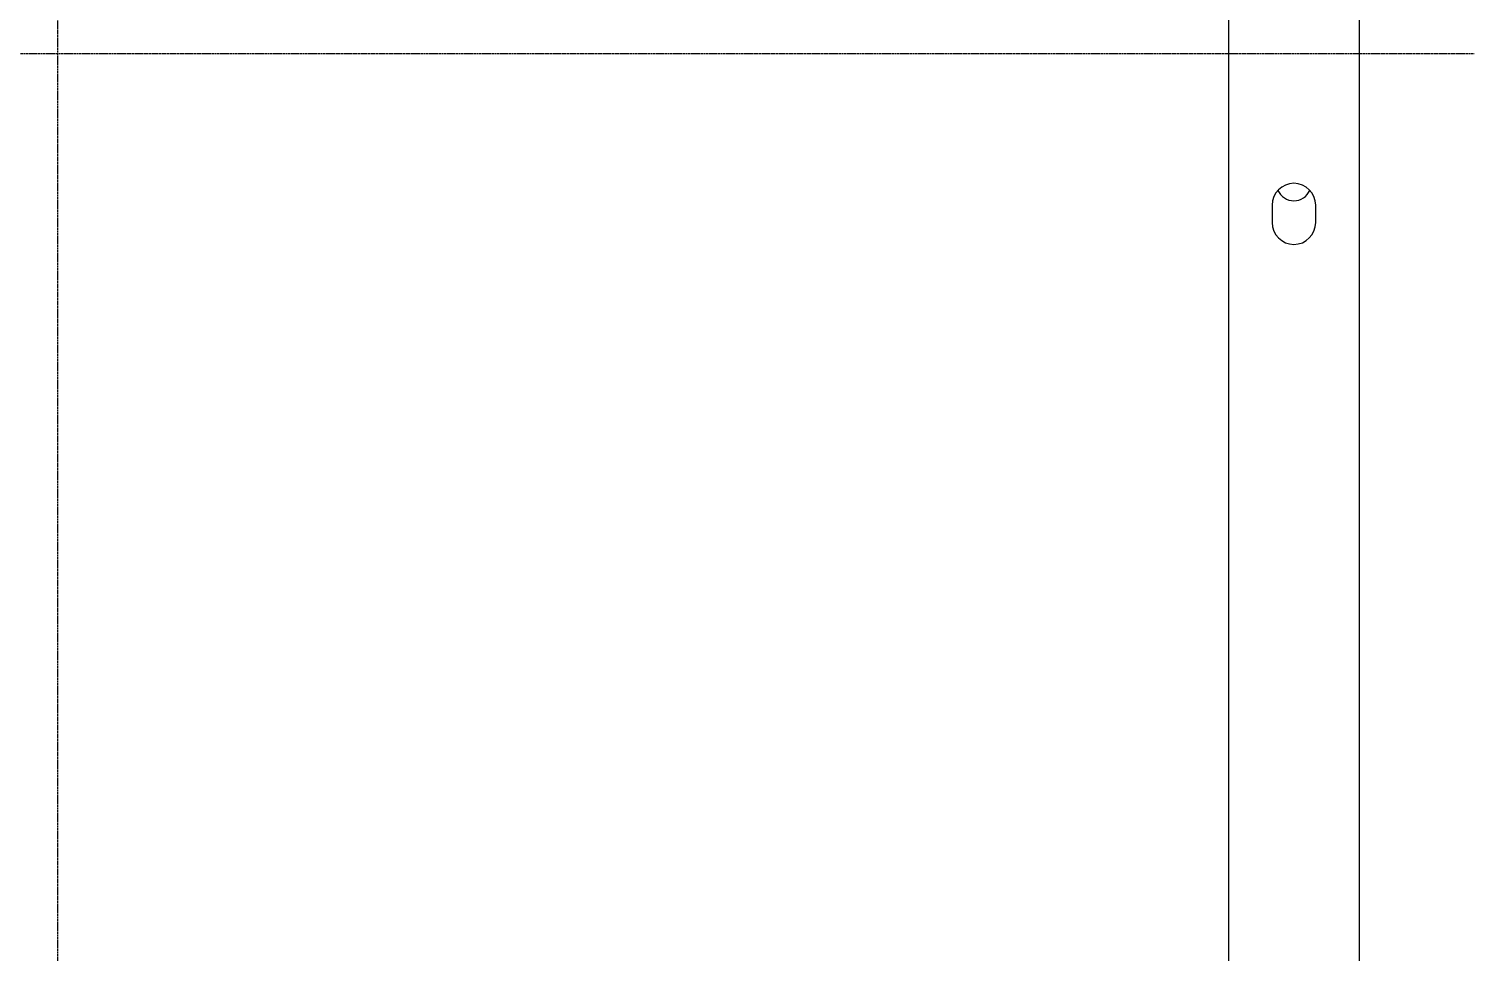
# Model space of a CAD drawing. Header units: millimetres. Extents: x 1409 to 26878, y 589 to 5187.
# Drawn here: x 5493.6 to 5825, y 1807.2 to 2018.7 of the extents above; entities that cross this region are included whole.
import ezdxf

# ---------------------------------------------------------------- set-up
doc = ezdxf.new("R2010")
doc.units = ezdxf.units.MM
doc.linetypes.add('CENTER', pattern=[0.6, 0.375, -0.075, 0.075, -0.075])
doc.layers.add('center', color=1, linetype='CENTER')

msp = doc.modelspace()

# ---------------------------------------------------------------- linework, layer by layer
at = {"color": 7, "linetype": 'Continuous'}
for p, q in [((5768.709, 2346.8453), (5768.709, 1674.3453)), ((5798.709, 2346.8453), (5798.709, 1674.3453)), ((5778.709, 1978.3453), (5778.709, 1974.3453)), ((5788.709, 1974.3453), (5788.709, 1978.3453))]:
    msp.add_line(p, q, dxfattribs=at)
for centre, radius, start, end in [((5783.709, 1978.3453), 5, 0, 180), ((5783.709, 1983.3453), 4, 203.970253, 336.029747), ((5783.709, 1974.3453), 5, 180, 0)]:
    msp.add_arc(centre, radius, start, end, dxfattribs=at)
at = {"layer": 'center'}
for p, q in [((5500.209, 2344.4872), (5500.209, 1679.3769)), ((5176.4669, 2013.0953), (5825.03, 2013.0953))]:
    msp.add_line(p, q, dxfattribs=at)

doc.saveas('drawing.dxf')
